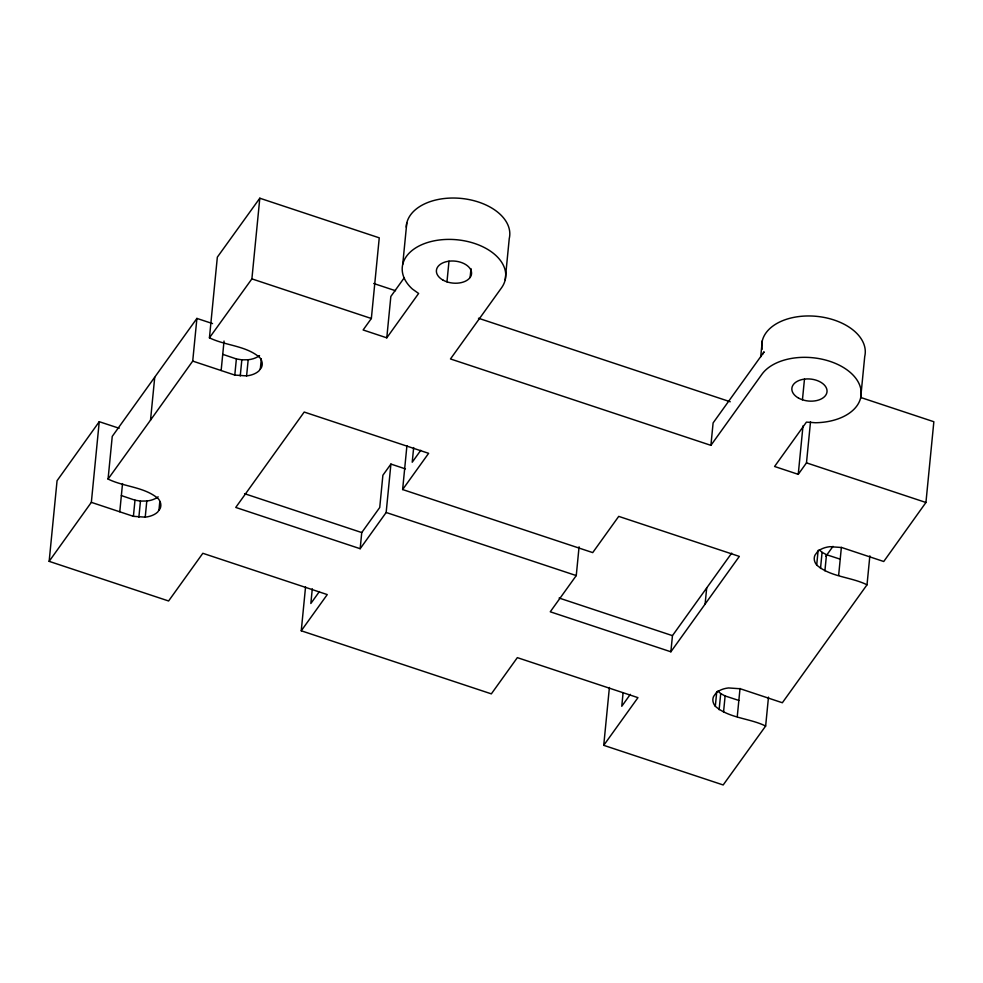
<?xml version="1.0" encoding="UTF-8"?>
<svg xmlns="http://www.w3.org/2000/svg" width="983" height="983" viewBox="0 0 983 983"><rect width="100%" height="100%" fill="white"/><g stroke="black" fill="none" stroke-linecap="round" stroke-linejoin="round"><path stroke-width="1.47" d="M768.485 697.119L765.646 726.044L723.181 784.962L603.734 745.335L637.955 697.647L517.341 657.639L491.34 693.863L301.253 630.791L327.253 594.58L202.83 553.294L168.597 600.982L49.15 561.354L57.063 480.712L99.246 421.695L119.152 428.256M49.15 561.354L91.345 502.35L99.246 421.695M91.345 502.35L133.405 516.333L145.226 517.156A21.282 13.307 5.6 0 0 157.624 512.106L160.155 508.567A21.282 13.307 5.6 0 0 158.386 498.811C144.636 486.782 124.055 486.978 108.069 479.053L112.246 436.391L196.907 318.418L212.537 323.579M119.779 511.738L122.531 483.587M133.405 516.333L134.99 500.187L121.351 495.579M138.873 517.242L140.458 501.084L146.799 501.011A21.282 13.307 5.6 0 0 158.152 496.845M108.069 479.053L150.522 420.122L154.712 377.447M145.226 517.156L146.799 501.011M158.951 510.349L159.811 501.539M150.522 420.122L192.717 361.093L196.907 318.418M192.717 361.093L234.79 375.076L246.598 375.899A21.282 13.307 5.6 0 0 258.996 370.849L261.539 367.31A21.282 13.307 5.6 0 0 259.77 357.554C246.02 345.524 225.426 345.721 209.44 337.808L217.341 257.153L259.807 198.21L379.254 237.837L371.353 318.504L363.12 329.969L386.786 337.833L418.623 293.462L412.393 289.039A51.939 32.476 5.6 0 1 448.027 239.397A51.939 32.476 5.6 0 1 501.49 287.872L450.472 358.955L710.906 445.348L761.923 374.265A51.939 32.476 5.6 0 1 851.02 373.098A51.939 32.476 5.6 0 1 815.386 422.739L806.429 422.112L774.579 466.483L798.245 474.347L806.478 462.858L810.52 421.719M221.15 370.48L224.038 341.064M234.79 375.076L236.375 358.93L222.736 354.335M240.245 375.985L241.83 359.839L248.183 359.753A21.282 13.307 5.6 0 0 259.537 355.6M209.44 337.808L251.894 278.877L259.807 198.21M246.598 375.899L248.183 359.753M260.323 369.104L261.331 358.82M301.253 630.791L305.553 586.912M312.287 588.805L310.849 603.476L319.414 591.545M579.073 546.818L576.259 575.583L550.259 611.795L670.873 651.79L739.339 556.403L618.725 516.382L592.724 552.606L402.625 489.546L428.625 453.323L304.202 412.049L235.748 507.437L360.171 548.711L361.744 532.565L379.733 507.511L382.891 475.244L390.915 464.074L405.426 468.891M386.786 337.833L390.841 296.461L404.111 277.98M402.735 264.292L406.79 222.932M360.171 548.711L386.159 512.487L390.915 464.074M402.625 489.546L406.925 445.668M413.659 447.56L412.221 462.231L420.785 450.3M446.97 281.851L448.998 261.171M470.12 277.464L470.992 268.605M505.201 279.909L509.255 238.55A51.939 32.476 5.6 0 0 462.231 198.529A51.939 32.476 5.6 0 0 406.249 227.147M603.734 745.335L609.399 687.486M623.087 692.769L621.772 706.273L630.312 694.354M670.873 651.79L672.458 635.645L731.696 553.11M710.906 445.348L713.105 422.923L764.123 351.84A51.939 32.476 5.6 0 0 762.513 354.396M705.106 604.103L706.691 587.945M765.646 726.044C749.648 718.118 729.067 718.315 715.317 706.285L716.754 691.602M719.126 709.738L720.711 693.593L717.86 691M723.537 712.11L725.122 695.964L720.711 693.593M760.707 356.878L762.267 340.855M737.262 716.582L740.027 688.432M802.447 399.774L804.475 379.094M798.245 474.347L803 425.909M869.857 555.837L867.018 584.799C851.032 576.861 830.438 577.07 816.701 565.028L818.139 550.357M820.51 568.481L822.083 552.335L819.232 549.743M824.909 570.853L826.494 554.707L822.083 552.335M838.646 575.338L841.374 547.396M860.678 397.845L864.733 356.473A51.939 32.476 5.6 0 0 814.329 316.157A51.939 32.476 5.6 0 0 762.058 349.346M816.701 565.028A21.282 13.307 5.6 0 1 814.919 555.272L817.463 551.746A21.282 13.307 5.6 0 1 829.861 546.683L841.669 547.506L883.742 561.502L925.937 502.485L933.85 421.732L861.01 397.574M825.843 556.304L832.994 546.351M867.018 584.799L782.357 702.747L740.297 688.764L728.489 687.94A21.282 13.307 5.6 0 0 716.091 692.99L713.547 696.529A21.282 13.307 5.6 0 0 715.317 706.285M236.375 358.93L241.83 359.839M134.99 500.187L140.458 501.084M826.494 554.707L840.219 559.18M725.122 695.964L738.847 700.437M373.687 283.485L395.522 290.722M478.475 318.246L730.234 401.764M251.894 278.877L371.353 318.504M806.478 462.858L925.937 502.485M386.159 512.487L576.259 575.583M244.558 493.687L361.744 532.565M559.106 598.033L672.458 635.645M798.503 398.066A17.657 11.046 5.6 0 0 826.863 392.684A17.657 11.046 5.6 0 0 802.964 379.352A17.657 11.046 5.6 0 0 798.503 398.066M443.026 280.13A17.657 11.046 5.6 0 0 471.385 274.761A17.657 11.046 5.6 0 0 447.486 261.429A17.657 11.046 5.6 0 0 443.026 280.13"/></g></svg>
